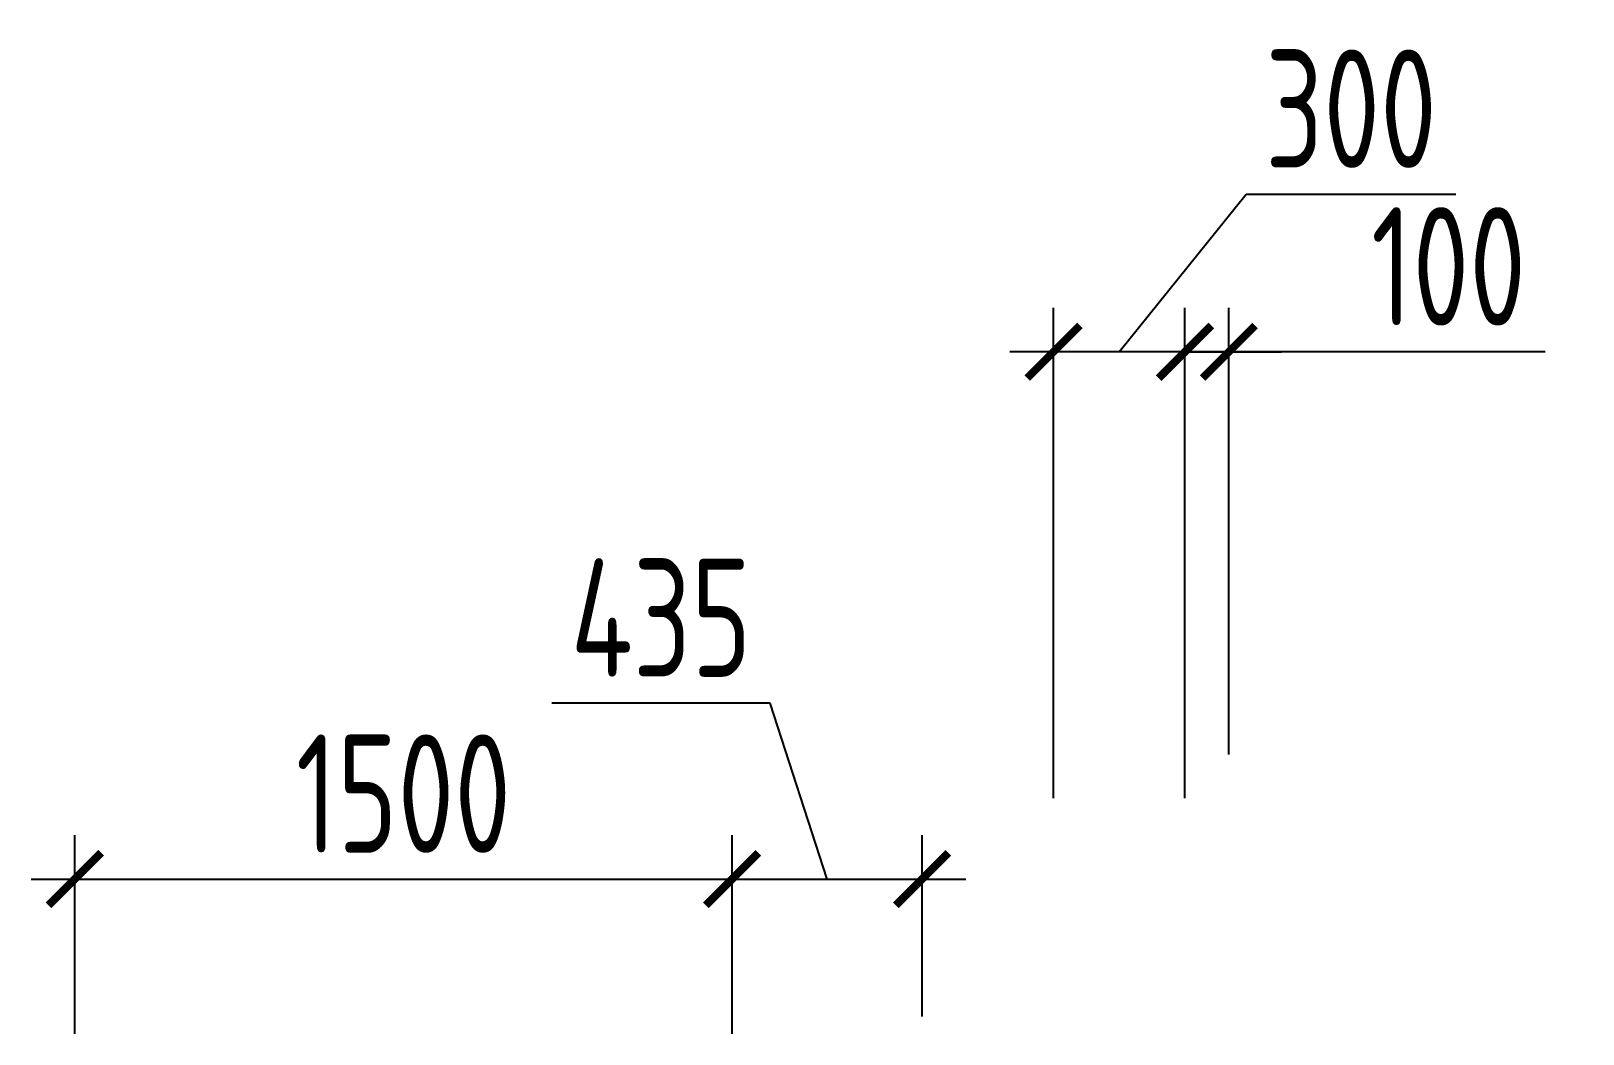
# Model space of a CAD drawing. Header units: millimetres. Extents: x -350007 to 536090, y -888 to 198380.
# Drawn here: x -44904 to -41363, y 78660 to 80949 of the extents above; entities that cross this region are included whole.
import ezdxf

# ---------------------------------------------------------------- set-up
doc = ezdxf.new("R2010")
doc.units = ezdxf.units.MM
doc.layers.add('АР_Размеры нов.', color=15, linetype='Continuous', lineweight=0)
doc.styles.add('ISOCPEUR', font='isocpeur.ttf', dxfattribs={"width": 0.7})
doc.dimstyles.new('R_100', dxfattribs={"dimtxt": 270, "dimasz": 120, "dimexe": 100, "dimexo": 0, "dimgap": 60, "dimtad": 1, "dimdec": 0, "dimrnd": 5, "dimzin": 0, "dimdsep": 46, "dimtxsty": 'ISOCPEUR', "dimblk": 'ARCHTICK', "dimcen": 0, "dimdle": 100, "dimclrd": 256, "dimclre": 256, "dimclrt": 256, "dimadec": 0, "dimazin": 0, "dimtfac": 2, "dimtdec": 0, "dimtofl": 0, "dimtmove": 1, "dimatfit": 3, "dimfxl": 1, "dimtvp": 3, "dimtolj": 1, "dimtzin": 0, "dimarcsym": 0})

# ---------------------------------------------------------------- blocks, each defined once
blk = doc.blocks.new('_ArchTick')
at = {"color": 0, "linetype": 'ByBlock', "const_width": 0.15}
blk.add_lwpolyline([(-0.5, -0.5), (0.5, 0.5)], dxfattribs=at)
blk = doc.blocks.new('*D2567')
at = {"layer": 'Defpoints', "color": 0, "ltscale": 100, "transparency": 16777216}
for p in [(-43304.4, 79013.9), (-44804.4, 78660.4), (-43304.4, 78660.4)]:
    blk.add_point(p, dxfattribs=at)
at = {"layer": 'АР_Размеры нов.', "lineweight": -2, "ltscale": 100, "transparency": 16777216}
for p, q in [((-44804.4, 78660.4), (-44804.4, 79113.9)), ((-43304.4, 78660.4), (-43304.4, 79113.9)), ((-44904.4, 79013.9), (-43204.4, 79013.9))]:
    blk.add_line(p, q, dxfattribs=at)
at = {"layer": 'АР_Размеры нов.', "lineweight": -2, "ltscale": 100, "transparency": 16777216, "xscale": 120, "yscale": 120, "zscale": 120, "rotation": 180}
blk.add_blockref('_ArchTick', (-44804.4, 79013.9), dxfattribs=at)
at = {"layer": 'АР_Размеры нов.', "lineweight": -2, "ltscale": 100, "transparency": 16777216, "xscale": 120, "yscale": 120, "zscale": 120}
blk.add_blockref('_ArchTick', (-43304.4, 79013.9), dxfattribs=at)
at = {"layer": 'АР_Размеры нов.', "ltscale": 100, "transparency": 16777216, "insert": (-44054.4, 79208.9), "char_height": 270, "attachment_point": 5, "style": 'ISOCPEUR'}
blk.add_mtext('\\A1;1500', dxfattribs=at)
blk = doc.blocks.new('*D1826')
at = {"layer": 'Defpoints', "color": 0, "ltscale": 500, "transparency": 16777216}
for p in [(-42570.8, 80217.3), (-42570.8, 79198.3), (-42270.8, 79198.3)]:
    blk.add_point(p, dxfattribs=at)
at = {"layer": 'АР_Размеры нов.', "lineweight": -2, "ltscale": 500, "transparency": 16777216}
for p, q in [((-42420.8, 80217.3), (-42131.4, 80577.1)), ((-42131.4, 80577.1), (-41652.3, 80577.1)), ((-42570.8, 79198.3), (-42570.8, 80317.3)), ((-42270.8, 79198.3), (-42270.8, 80317.3)), ((-42170.8, 80217.3), (-42670.8, 80217.3))]:
    blk.add_line(p, q, dxfattribs=at)
at = {"layer": 'АР_Размеры нов.', "lineweight": -2, "ltscale": 500, "transparency": 16777216, "xscale": 120, "yscale": 120, "zscale": 120, "rotation": 180}
blk.add_blockref('_ArchTick', (-42570.8, 80217.3), dxfattribs=at)
at = {"layer": 'АР_Размеры нов.', "lineweight": -2, "ltscale": 500, "transparency": 16777216, "xscale": 120, "yscale": 120, "zscale": 120}
blk.add_blockref('_ArchTick', (-42270.8, 80217.3), dxfattribs=at)
at = {"layer": 'АР_Размеры нов.', "lineweight": 13, "ltscale": 500, "transparency": 16777216, "insert": (-41891.9, 80772.1), "char_height": 270, "attachment_point": 5, "style": 'ISOCPEUR'}
blk.add_mtext('\\A1;300', dxfattribs=at)
blk = doc.blocks.new('*D1827')
at = {"layer": 'Defpoints', "color": 0, "ltscale": 500, "transparency": 16777216}
for p in [(-42170.8, 80217.3), (-42270.8, 79298.3), (-42170.8, 79298.3)]:
    blk.add_point(p, dxfattribs=at)
at = {"layer": 'АР_Размеры нов.', "lineweight": -2, "ltscale": 500, "transparency": 16777216}
for p, q in [((-42270.8, 79298.3), (-42270.8, 80317.3)), ((-42170.8, 79298.3), (-42170.8, 80317.3)), ((-42270.8, 80217.3), (-42390.8, 80217.3)), ((-42270.8, 80217.3), (-42170.8, 80217.3)), ((-42170.8, 80217.3), (-42050.8, 80217.3)), ((-41448.5, 80217.3), (-42170.8, 80217.3))]:
    blk.add_line(p, q, dxfattribs=at)
at = {"layer": 'АР_Размеры нов.', "lineweight": -2, "ltscale": 500, "transparency": 16777216, "xscale": 120, "yscale": 120, "zscale": 120}
blk.add_blockref('_ArchTick', (-42270.8, 80217.3), dxfattribs=at)
at = {"layer": 'АР_Размеры нов.', "lineweight": -2, "ltscale": 500, "transparency": 16777216, "xscale": 120, "yscale": 120, "zscale": 120, "rotation": 180}
blk.add_blockref('_ArchTick', (-42170.8, 80217.3), dxfattribs=at)
at = {"layer": 'АР_Размеры нов.', "lineweight": 13, "ltscale": 500, "transparency": 16777216, "insert": (-41669.2, 80412.3), "char_height": 270, "attachment_point": 5, "style": 'ISOCPEUR'}
blk.add_mtext('\\A1;100', dxfattribs=at)
blk = doc.blocks.new('*D1828')
at = {"layer": 'Defpoints', "color": 0, "ltscale": 500, "transparency": 16777216}
for p in [(-42870.7, 79013.9), (-42870.7, 78700.3), (-43304.4, 78660.4)]:
    blk.add_point(p, dxfattribs=at)
at = {"layer": 'АР_Размеры нов.', "lineweight": -2, "ltscale": 500, "transparency": 16777216}
for p, q in [((-43217.5, 79415.4), (-43715.5, 79415.4)), ((-43087.6, 79013.9), (-43217.5, 79415.4)), ((-43304.4, 78660.4), (-43304.4, 79113.9)), ((-42870.7, 78700.3), (-42870.7, 79113.9)), ((-43404.4, 79013.9), (-42770.7, 79013.9))]:
    blk.add_line(p, q, dxfattribs=at)
at = {"layer": 'АР_Размеры нов.', "lineweight": -2, "ltscale": 500, "transparency": 16777216, "xscale": 120, "yscale": 120, "zscale": 120, "rotation": 180}
blk.add_blockref('_ArchTick', (-43304.4, 79013.9), dxfattribs=at)
at = {"layer": 'АР_Размеры нов.', "lineweight": -2, "ltscale": 500, "transparency": 16777216, "xscale": 120, "yscale": 120, "zscale": 120}
blk.add_blockref('_ArchTick', (-42870.7, 79013.9), dxfattribs=at)
at = {"layer": 'АР_Размеры нов.', "lineweight": 13, "ltscale": 500, "transparency": 16777216, "insert": (-43466.5, 79610.4), "char_height": 270, "attachment_point": 5, "style": 'ISOCPEUR'}
blk.add_mtext('\\A1;435', dxfattribs=at)

msp = doc.modelspace()

# ---------------------------------------------------------------- dimensions: what is measured, and where the dimension line sits
at = {"layer": 'АР_Размеры нов.', "lineweight": 13, "ltscale": 500}
for base, p1, p2, override, picture, middle in [((-42570.8, 80217.3), (-42270.8, 79198.3), (-42570.8, 79198.3), {"dimpost": '\\X'}, '*D1826', (-42071.4, 80577.1)), ((-42170.8, 80217.3), (-42270.8, 79298.3), (-42170.8, 79298.3), {"dimpost": '\\X'}, '*D1827', (-41669.2, 80116.4)), ((-42870.7, 79013.9), (-43304.4, 78660.4), (-42870.7, 78700.3), {"dimpost": '\\X', "dimfxl": 2.5, "dimarcsym": 1}, '*D1828', (-43277.5, 79415.4))]:
    dim = msp.add_linear_dim(base=base, p1=p1, p2=p2, dimstyle='R_100', override=override, dxfattribs=at)
    dim.commit()
    dim.dimension.update_dxf_attribs({"geometry": picture, "text_midpoint": middle, "dimtype": 160})
at = {"layer": 'АР_Размеры нов.', "ltscale": 100}
dim = msp.add_linear_dim(base=(-43304.4, 79013.9), p1=(-44804.4, 78660.4), p2=(-43304.4, 78660.4), dimstyle='R_100', override={"dimpost": '\\X', "dimfxl": 2.5, "dimarcsym": 1}, dxfattribs=at)
dim.commit()
dim.dimension.update_dxf_attribs({"geometry": '*D2567', "text_midpoint": (-44054.4, 79208.9)})

doc.saveas('drawing.dxf')
